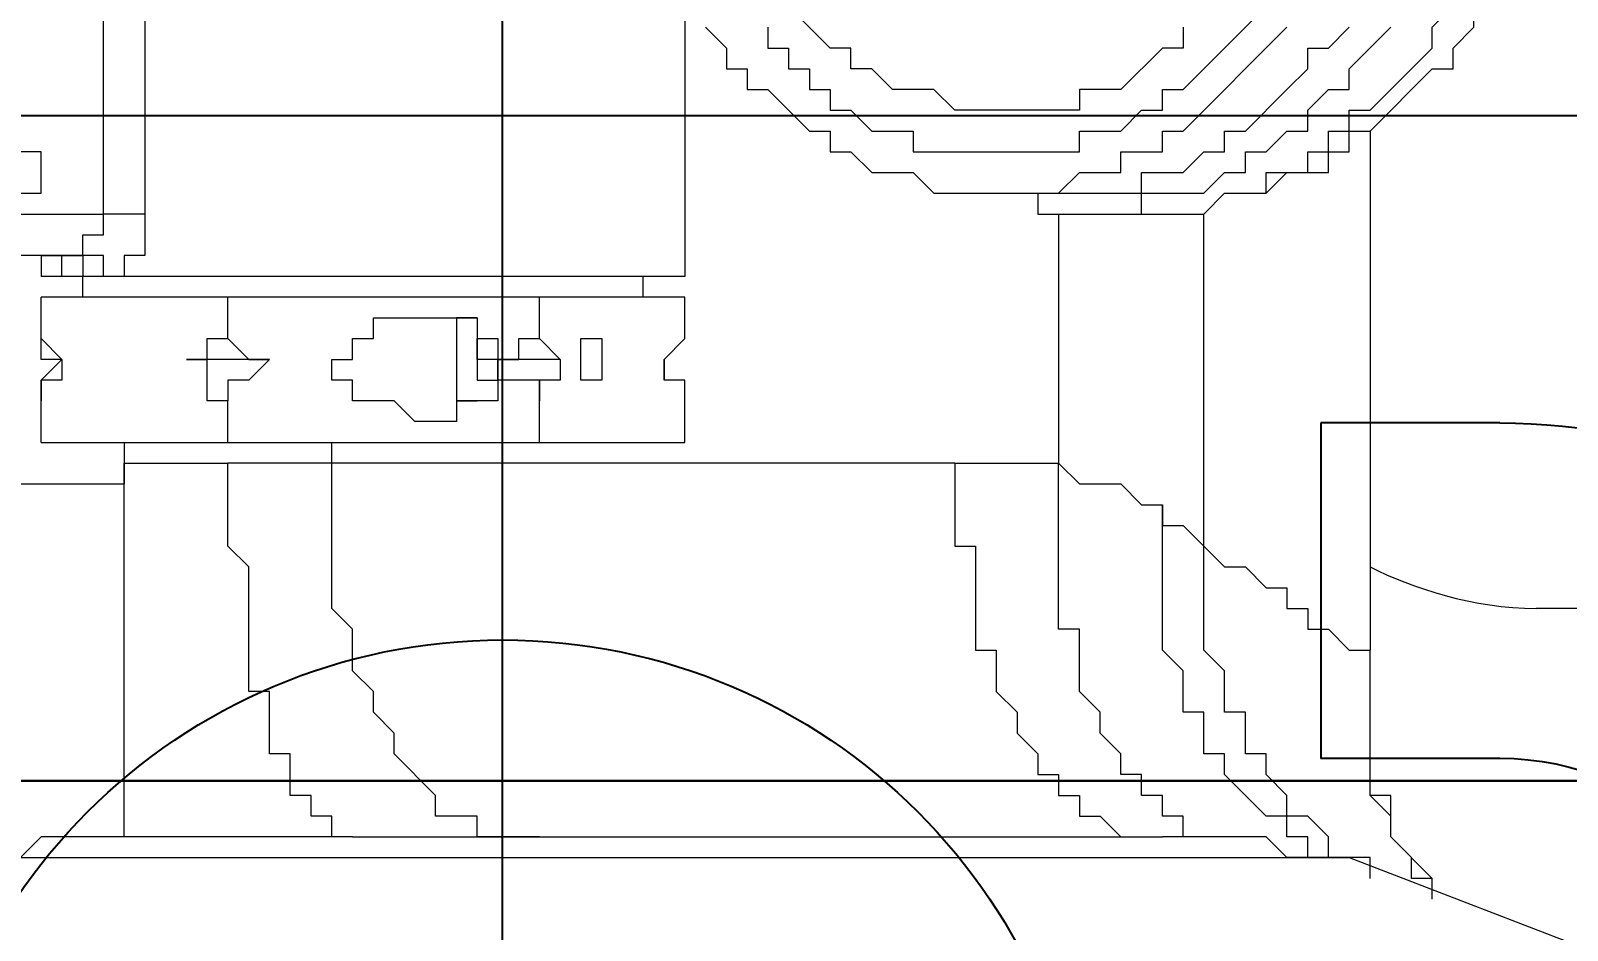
# Model space of a CAD drawing. Header units: millimetres. Extents: x 25083 to 52777, y 24772 to 45779.
# Drawn here: x 39150.19 to 39177.67, y 33927.06 to 33943.15 of the extents above; entities that cross this region are included whole.
import ezdxf

# ---------------------------------------------------------------- set-up
doc = ezdxf.new("R2010")
doc.units = ezdxf.units.MM
doc.styles.get("Standard").update_dxf_attribs({"font": ''})
doc.styles.get('Standard').set_extended_font_data('SimSun')
doc.dimstyles.new('ISO-25', dxfattribs={"dimtxt": 2.5, "dimasz": 2.5, "dimexe": 1.25, "dimexo": 0.625, "dimtad": 1, "dimtxsty": 'Standard', "dimcen": 2.5, "dimadec": 0, "dimazin": 0, "dimtfac": 1, "dimtmove": 0, "dimatfit": 3, "dimfxl": 1, "dimarcsym": 0})

# ---------------------------------------------------------------- blocks, each defined once
blk = doc.blocks.new('A$C6E4F4F8B')
for p, q in [((62.1, 63.918), (62.1, 6.083)), ((62.5, 52.832), (62.5, 49.634)), ((68.5, 52.832), (68.5, 49.634)), ((68.5, 49.634), (62.5, 49.634))]:
    blk.add_line(p, q)
at = {"color": 6, "ltscale": 15}
blk.add_line((74, 6.083), (74, 63.918), dxfattribs=at)
for radius in [10.973, 4.973]:
    blk.add_arc((57.528, 52.832), radius, 0, 90)
at = {"ltscale": 15}
blk.add_arc((54.117, 35), 10.5, 270, 90, dxfattribs=at)
blk = doc.blocks.new('*D925')
at = {"color": 0, "lineweight": -2}
for p, q in [((29677.862, 34881.662), (29677.862, 32448.293)), ((40733.017, 34757.645), (40733.017, 32448.293)), ((29680.362, 32449.543), (40730.517, 32449.543))]:
    blk.add_line(p, q, dxfattribs=at)
at = {"color": 0}
for points in [[(29680.362, 32449.96), (29680.362, 32449.127), (29677.862, 32449.543)], [(40730.517, 32449.127), (40730.517, 32449.96), (40733.017, 32449.543)]]:
    blk.add_solid(points, dxfattribs=at)
at = {"layer": 'DEFPOINTS', "color": 0}
for p in [(29677.862, 34882.287), (40733.017, 34758.27), (40733.017, 32449.543)]:
    blk.add_point(p, dxfattribs=at)
at = {"color": 0, "insert": (35205.439, 32451.628), "char_height": 2.5, "attachment_point": 5}
blk.add_mtext('11055,15', dxfattribs=at)
blk = doc.blocks.new('zw$D2F4')
at = {"color": 7, "lineweight": 5}
for points in [[(760.543, 342.764), (760.543, 339.422)], [(749.031, 342.393), (749.031, 317.141)], [(759.801, 340.165), (759.801, 342.022)], [(755.716, 341.65), (755.716, 339.051)], [(749.402, 339.051), (749.402, 340.536), (749.031, 340.908)], [(760.915, 340.908), (760.915, 340.536), (761.286, 340.536)], [(761.286, 340.536), (761.657, 340.536), (761.657, 340.908)], [(756.458, 340.536), (757.201, 340.536)], [(756.458, 340.536), (756.458, 329.024)], [(757.201, 340.536), (757.572, 340.536)], [(757.944, 340.165), (757.572, 340.165), (757.572, 340.536), (757.201, 340.536)], [(757.944, 340.165), (757.572, 340.536)], [(757.944, 340.165), (757.944, 340.536)], [(757.944, 340.536), (758.315, 340.536)], [(758.315, 340.536), (757.944, 340.165)], [(758.315, 340.536), (759.058, 340.536)], [(759.058, 329.024), (759.058, 340.536)], [(759.801, 340.536), (759.429, 340.536)], [(759.429, 329.024), (759.429, 340.536)], [(759.801, 340.536), (759.801, 339.793), (759.429, 339.793)], [(759.801, 340.536), (759.801, 340.165)], [(759.429, 339.422), (759.801, 339.422), (759.801, 339.793), (759.801, 340.165)], [(759.429, 339.793), (759.429, 340.165), (759.801, 340.165)], [(759.801, 340.165), (759.801, 339.793), (760.172, 339.793), (760.172, 339.422), (760.543, 339.422)], [(759.058, 339.793), (759.429, 339.793)], [(759.429, 339.051), (759.429, 339.422)], [(760.543, 339.422), (766.485, 339.422)], [(760.543, 338.679), (760.543, 339.422)], [(749.402, 339.051), (755.716, 339.051)], [(756.458, 339.051), (755.716, 339.051)], [(755.716, 339.051), (756.087, 339.051), (756.087, 337.194)], [(760.543, 338.679), (759.801, 338.679), (759.801, 339.051), (759.429, 339.051)], [(766.485, 338.679), (760.543, 338.679)], [(757.201, 337.194), (757.201, 337.565), (757.944, 337.565), (757.944, 337.937)], [(757.944, 336.451), (757.944, 337.937)], [(757.944, 337.937), (757.944, 337.565), (758.315, 337.565), (758.315, 337.194)], [(749.402, 334.966), (749.402, 335.337), (749.774, 335.337), (749.774, 335.709), (750.145, 335.709), (750.145, 336.08), (750.888, 336.08), (750.888, 336.451), (751.259, 336.451), (751.631, 336.451), (752.002, 336.451), (752.002, 336.823), (754.23, 336.823), (754.601, 337.194), (756.087, 337.194)], [(756.087, 324.196), (756.087, 337.194)], [(756.458, 337.194), (757.201, 337.194)], [(757.944, 336.451), (757.572, 336.823), (757.572, 337.194), (757.201, 337.194)], [(758.315, 337.194), (757.944, 336.823), (757.944, 336.451)], [(758.315, 337.194), (759.058, 337.194)], [(749.402, 331.624), (749.402, 332.738), (749.774, 332.738), (749.774, 333.48), (750.145, 333.48), (750.888, 334.223), (751.259, 334.223), (751.631, 334.594), (752.002, 334.594), (752.373, 334.966), (753.116, 334.966), (753.487, 335.337), (756.087, 335.337)], [(756.087, 335.337), (756.458, 335.337)], [(756.83, 333.48), (756.83, 333.852), (757.201, 334.223), (757.201, 334.966), (757.572, 334.966), (757.572, 335.337), (757.944, 335.337), (757.944, 334.966), (758.315, 334.966), (758.315, 334.594), (758.686, 334.594), (758.686, 333.48)], [(749.402, 334.966), (749.402, 320.483)], [(757.201, 332.366), (757.201, 333.109), (756.83, 333.109), (756.83, 333.48)], [(758.686, 333.48), (758.686, 332.738), (758.315, 332.738), (758.315, 332.366)], [(758.686, 332.738), (758.686, 333.109), (757.572, 333.109), (757.201, 333.109), (757.201, 332.738)], [(757.572, 332.738), (757.572, 332.366), (757.944, 332.366), (757.944, 332.738), (758.315, 332.738)], [(758.315, 332.738), (757.572, 332.738)], [(757.944, 332.366), (757.201, 332.366)], [(757.201, 331.624), (757.572, 331.624), (757.572, 332.366), (757.944, 332.366)], [(758.315, 332.366), (757.944, 332.366)], [(757.944, 331.252), (757.944, 332.366)], [(757.944, 332.366), (757.944, 331.995), (758.315, 331.995), (758.315, 331.624)], [(756.458, 331.624), (757.201, 331.624)], [(757.944, 331.252), (757.572, 331.252), (757.572, 331.624), (757.201, 331.624)], [(758.315, 331.624), (757.944, 331.252)], [(758.315, 331.624), (759.058, 331.624)], [(757.572, 330.51), (757.572, 330.881), (757.944, 330.881), (758.315, 330.881), (758.315, 330.51)], [(758.315, 330.51), (757.572, 330.51)], [(759.058, 329.767), (759.429, 329.767)], [(757.201, 329.024), (757.572, 329.024), (757.572, 329.395)], [(757.944, 329.395), (757.572, 329.395)], [(757.572, 329.395), (757.944, 329.395)], [(757.944, 329.395), (758.315, 329.024)], [(756.458, 329.024), (757.201, 329.024)], [(758.315, 329.024), (759.058, 329.024)], [(765, 329.024), (759.429, 329.024)], [(763.885, 328.653), (763.514, 328.281), (763.143, 328.281), (763.143, 327.91), (762.771, 327.91), (762.771, 327.539), (762.029, 326.796), (762.029, 326.425), (761.657, 326.425), (761.657, 326.053), (761.286, 325.682), (761.286, 324.939), (760.915, 324.568), (760.915, 323.825), (760.915, 323.454), (760.915, 322.34), (761.286, 321.968), (761.286, 321.226), (761.657, 321.226), (761.657, 320.483), (762.029, 320.483), (762.029, 320.111), (763.885, 318.255)], [(763.885, 327.539), (763.514, 327.539), (763.514, 327.167), (763.143, 327.167), (763.143, 326.796), (762.771, 326.796), (762.771, 326.425), (762.4, 326.425), (762.4, 326.053), (762.029, 325.682), (762.029, 324.939), (761.657, 324.939), (761.657, 324.568), (761.657, 321.968), (762.029, 321.968), (762.029, 321.226), (762.4, 320.854), (762.4, 320.483), (762.771, 320.483), (762.771, 320.111)], [(763.143, 325.682), (763.143, 326.053), (763.514, 326.053), (763.514, 326.425), (765, 327.91), (765.371, 327.91), (765.371, 328.281)], [(763.885, 320.111), (763.514, 320.111), (763.514, 320.483), (762.771, 321.226), (762.771, 321.968), (762.4, 321.968), (762.4, 324.196), (762.771, 324.568), (762.771, 325.31), (763.143, 325.682)], [(756.087, 324.196), (754.601, 324.196), (754.601, 323.825), (752.745, 323.825), (752.745, 323.454), (752.002, 323.454), (751.631, 323.082), (751.259, 323.082), (750.888, 322.711), (750.517, 322.711), (750.517, 322.34), (750.145, 322.34), (750.145, 321.968), (749.774, 321.968), (749.774, 321.597), (749.402, 321.226), (749.402, 320.483)], [(756.087, 324.196), (756.087, 322.34)], [(760.915, 323.454), (760.915, 322.711), (760.543, 322.711), (760.543, 320.854), (760.915, 320.854), (760.915, 319.74), (761.286, 319.369), (761.286, 318.997), (761.657, 318.997), (761.657, 318.626), (762.029, 318.255), (762.029, 317.883), (762.4, 317.883), (762.771, 317.512), (762.771, 317.141), (763.143, 317.141), (763.885, 316.398)], [(760.915, 323.454), (760.915, 320.854), (761.286, 320.854), (761.286, 320.111), (761.657, 319.74), (761.657, 319.369), (762.029, 319.369), (762.029, 318.997), (762.771, 318.255), (763.143, 317.883), (763.514, 317.883), (763.514, 317.512), (763.885, 317.141)], [(749.402, 319.369), (749.402, 320.111), (749.774, 320.111), (749.774, 320.483), (750.145, 320.483), (750.145, 320.854), (750.517, 320.854), (750.517, 321.226), (750.888, 321.226), (751.259, 321.597), (751.631, 321.597), (752.002, 321.968), (753.116, 321.968), (753.116, 322.34), (756.087, 322.34)], [(756.087, 322.34), (755.716, 321.968), (755.716, 321.226), (755.344, 320.854), (755.344, 320.483)], [(760.543, 322.34), (756.087, 322.34)], [(760.543, 321.968), (760.543, 319.74), (760.915, 319.369), (760.915, 318.626), (761.286, 318.626), (761.286, 317.883), (761.657, 317.883), (761.657, 317.512), (762.029, 317.512), (762.029, 317.141), (762.4, 317.141), (762.4, 316.769), (762.771, 316.398), (763.514, 315.655), (763.885, 315.655), (765, 314.541), (765.371, 314.541), (765.742, 314.17), (766.485, 314.17), (766.856, 313.798), (767.228, 313.798), (767.599, 313.427), (768.342, 313.427)], [(749.031, 317.141), (749.031, 317.883), (749.402, 317.883), (749.402, 318.255), (749.774, 318.255), (749.774, 318.626), (750.517, 319.369), (750.888, 319.369), (750.888, 319.74), (751.631, 319.74), (751.631, 320.111), (752.002, 320.111), (752.373, 320.111), (752.745, 320.483), (755.344, 320.483)], [(749.402, 319.369), (749.402, 320.483)], [(755.344, 320.483), (754.973, 320.483), (754.973, 320.111), (754.601, 319.74)], [(762.771, 320.111), (764.257, 318.626), (764.628, 318.626), (764.628, 318.255), (765, 318.255), (765.371, 317.883), (765.742, 317.883), (766.114, 317.512), (766.485, 317.512), (766.485, 317.141), (766.856, 317.141), (767.228, 316.769), (767.97, 316.769), (768.342, 316.398), (768.713, 316.398), (769.084, 316.027), (770.199, 316.027), (770.57, 315.655), (772.055, 315.655), (772.427, 315.284), (775.026, 315.284)], [(748.66, 316.769), (749.031, 316.769), (749.031, 317.512), (749.402, 317.512), (749.774, 317.883), (749.774, 318.255), (750.145, 318.255), (750.517, 318.626), (750.888, 318.626), (750.888, 318.997), (751.631, 318.997), (751.631, 319.369), (752.002, 319.369), (752.373, 319.369), (752.745, 319.74), (754.601, 319.74)], [(754.601, 319.74), (754.23, 319.369), (754.23, 318.997), (753.859, 318.626), (753.859, 318.255), (753.487, 318.255), (753.487, 317.883), (753.116, 317.883), (753.116, 317.512), (752.745, 317.141), (752.745, 316.769)], [(754.601, 319.74), (760.543, 319.74)], [(749.031, 317.141), (749.031, 318.255), (749.402, 318.626), (749.402, 319.369)], [(760.915, 318.997), (760.915, 318.626), (761.286, 318.255), (761.286, 317.512), (761.657, 317.512), (761.657, 317.141), (762.029, 317.141), (762.029, 316.769), (763.143, 315.655), (763.143, 315.284), (763.514, 315.284), (763.885, 314.912), (764.257, 314.912), (764.257, 314.541), (764.628, 314.541), (765, 314.17), (765.371, 314.17), (765.742, 313.798), (766.114, 313.798), (766.114, 313.427), (766.485, 313.427), (766.856, 313.056), (767.599, 313.056), (767.97, 312.684)], [(749.031, 317.141), (747.174, 312.313)], [(748.288, 315.655), (748.66, 315.655), (749.402, 316.398), (749.774, 316.398), (750.145, 316.769), (752.745, 316.769)], [(748.288, 315.655), (748.66, 315.655), (748.66, 316.027), (749.031, 316.027), (749.402, 316.398), (750.145, 316.398), (750.145, 316.769), (752.002, 316.769), (752.745, 316.769)], [(762.029, 316.769), (752.745, 316.769)], [(762.029, 316.769), (752.745, 316.769)], [(753.487, 7.056), (753.487, 313.798)]]:
    blk.add_lwpolyline(points, dxfattribs=at)
for points in [[(759.801, 340.165), (759.801, 340.165), (759.801, 340.165), (759.801, 340.165)], [(749.402, 337.194), (749.402, 337.937), (749.402, 338.308), (749.402, 339.051)], [(759.429, 339.051), (759.429, 339.051), (759.429, 339.051), (759.429, 339.051)], [(759.429, 339.051), (759.429, 339.051), (759.429, 339.051), (759.429, 339.051)], [(749.402, 334.966), (749.402, 335.709), (749.402, 336.451), (749.402, 337.194)], [(760.915, 323.825), (760.915, 323.825), (760.915, 323.454), (760.915, 323.454)], [(760.915, 323.825), (760.915, 323.825), (760.915, 323.454), (760.915, 323.454)], [(754.23, 316.769), (753.859, 316.027), (753.487, 314.912), (753.487, 313.798)]]:
    blk.add_open_spline(points, degree=3, dxfattribs=at)
blk = doc.blocks.new('zw$50CE')
blk.add_blockref('zw$D2F4', (22.01, 103.569))

msp = doc.modelspace()

# ---------------------------------------------------------------- linework, layer by layer
msp.add_line((39158.63, 33290.649), (39158.63, 34123.983))
at = {"ltscale": 15}
msp.add_line((29782.964, 33929.733), (40674.281, 33929.733), dxfattribs=at)

# ---------------------------------------------------------------- block references
at = {"rotation": 90}
msp.add_blockref('zw$50CE', (39594.481, 33157.316), dxfattribs=at)
at = {"xscale": -1, "rotation": 269.9999999999999}
msp.add_blockref('A$C6E4F4F8B', (39123.63, 33867.633), dxfattribs=at)

# ---------------------------------------------------------------- dimensions: what is measured, and where the dimension line sits
dim = msp.add_linear_dim(base=(40733.0166, 32449.5434), p1=(29677.8617, 34882.2868), p2=(40733.0166, 34758.2702), dimstyle='ISO-25')
dim.commit()
dim.dimension.update_dxf_attribs({"geometry": '*D925', "text_midpoint": (35205.4391, 32449.5434), "dimtype": 160})

doc.saveas('drawing.dxf')
